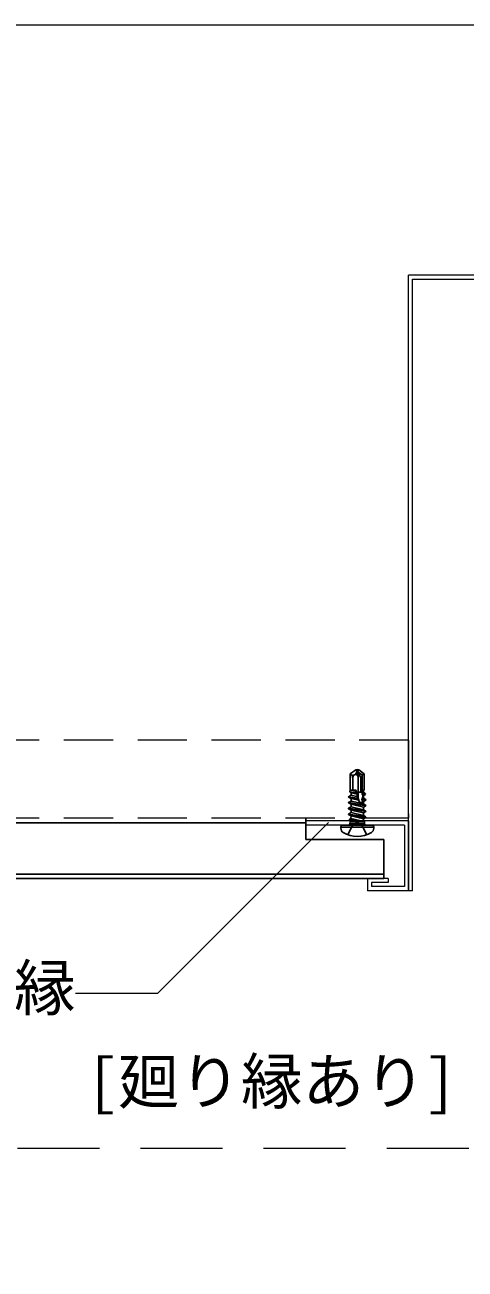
# Model space of a CAD drawing. Units: millimetres on the paper, with parts at other scales. Extents: x -195 to 195, y -140 to 138.
# Drawn here: x 23.18 to 33.91, y -30.32 to 0 of the extents above; entities that cross this region are included whole.
import ezdxf
from ezdxf.enums import TextEntityAlignment as Align

# ---------------------------------------------------------------- set-up
doc = ezdxf.new("R2010")
doc.units = ezdxf.units.MM
doc.linetypes.add('DASHED1', pattern=[1.8, 1.2, -0.6])
doc.linetypes.add('DASHED2', pattern=[3, 2, -1])
for name, color, linetype, lineweight in [('4-3_クロスジョイナー', 2, 'Continuous', 25), ('4-4_野縁', 4, 'DASHED1', 9), ('4-6_文字・矢印', 7, 'Continuous', 18), ('4-B_補強金具・金具・その他', 3, 'Continuous', 18), ('4-C_ビス・アンカーボルト・強調図形', 2, 'Continuous', 25), ('F-3_クロスジョイナー', 3, 'Continuous', 18)]:
    doc.layers.add(name, color=color, linetype=linetype, lineweight=lineweight)
doc.styles.add('ＭＳ ゴシック', font='')
doc.styles.get('ＭＳ ゴシック').set_extended_font_data('MS Gothic')

msp = doc.modelspace()

# ---------------------------------------------------------------- linework, layer by layer
at = {"layer": '4-3_クロスジョイナー'}
for p, q in [((30.033, -19.85), (30.033, -19.33)), ((30.033, -19.45), (10.7, -19.45)), ((31.933, -19.85), (30.033, -19.85)), ((31.933, -20.8), (31.933, -19.85)), ((31.933, -20.7), (10.7, -20.7)), ((31.933, -20.8), (10.7, -20.8))]:
    msp.add_line(p, q, dxfattribs=at)
at = {"layer": '4-4_野縁'}
for p, q in [((32.533, -17.43), (10.7, -17.43)), ((32.533, -17.43), (32.533, -19.33)), ((32.533, -19.33), (10.7, -19.33))]:
    msp.add_line(p, q, dxfattribs=at)
at = {"layer": '4-6_文字・矢印', "color": 3}
msp.add_line((30.033, -19.4), (30.033, -19.5), dxfattribs=at)
at = {"layer": '4-6_文字・矢印'}
for p, q in [((26.423, -23.596), (30.585, -19.435)), ((24.414, -23.596), (26.423, -23.596))]:
    msp.add_line(p, q, dxfattribs=at)
at = {"layer": '4-B_補強金具・金具・その他'}
for p, q in [((32.533, -21.1), (32.533, -6.1)), ((49.2, -6.1), (32.533, -6.1)), ((32.633, -21.1), (32.633, -6.2)), ((32.633, -6.2), (49.173, -6.2)), ((32.533, -19.4), (30.033, -19.4)), ((32.433, -19.5), (30.033, -19.5)), ((32.433, -19.5), (32.433, -21)), ((32.033, -20.8), (31.533, -20.8)), ((31.533, -20.8), (31.533, -21.1)), ((31.633, -20.9), (31.633, -21)), ((32.033, -20.9), (31.633, -20.9)), ((32.033, -20.8), (32.033, -20.9)), ((32.433, -21), (31.633, -21)), ((32.633, -21.1), (32.533, -21.1))]:
    msp.add_line(p, q, dxfattribs=at)
msp.add_lwpolyline([(32.533, -19.4), (32.533, -21.1), (31.533, -21.1)], dxfattribs=at)
at = {"layer": '4-C_ビス・アンカーボルト・強調図形'}
for p, q in [((31.274, -18.194), (31.283, -18.15)), ((31.292, -18.2), (31.283, -18.15)), ((31.283, -18.15), (31.319, -18.158)), ((31.319, -18.158), (31.292, -18.2)), ((31.319, -18.158), (31.453, -18.252)), ((31.113, -18.65), (31.113, -18.252)), ((31.138, -18.275), (31.113, -18.252)), ((31.173, -18.355), (31.173, -18.65)), ((31.213, -18.28), (31.219, -18.275)), ((31.288, -18.29), (31.303, -18.316)), ((31.373, -18.341), (31.292, -18.2)), ((31.292, -18.2), (31.403, -18.278)), ((31.303, -18.316), (31.303, -18.843)), ((31.373, -18.341), (31.373, -18.7)), ((31.403, -18.278), (31.453, -18.252)), ((31.403, -18.278), (31.403, -18.7)), ((31.453, -18.65), (31.453, -18.252)), ((31.101, -18.694), (31.113, -18.65)), ((31.249, -18.718), (31.101, -18.694)), ((31.101, -18.694), (31.133, -18.713)), ((31.251, -18.65), (31.113, -18.65)), ((31.133, -18.775), (31.133, -18.713)), ((31.277, -18.747), (31.133, -18.713)), ((31.133, -18.775), (31.295, -18.813)), ((31.237, -18.673), (31.14, -18.65)), ((31.203, -18.65), (31.255, -18.662)), ((31.237, -18.673), (31.255, -18.662)), ((31.237, -18.673), (31.249, -18.718)), ((31.277, -18.747), (31.249, -18.718)), ((31.251, -18.65), (31.327, -18.929)), ((31.265, -18.7), (31.422, -18.7)), ((31.402, -18.711), (31.4, -18.742)), ((31.483, -18.755), (31.4, -18.742)), ((31.418, -18.78), (31.4, -18.742)), ((31.402, -18.711), (31.422, -18.702)), ((31.476, -18.729), (31.402, -18.711)), ((31.418, -18.78), (31.414, -18.841)), ((31.433, -18.783), (31.418, -18.78)), ((31.425, -18.65), (31.422, -18.702)), ((31.422, -18.702), (31.433, -18.704)), ((31.453, -18.65), (31.425, -18.65)), ((31.433, -18.704), (31.433, -18.65)), ((31.476, -18.729), (31.433, -18.704)), ((31.483, -18.755), (31.433, -18.783)), ((31.433, -18.845), (31.433, -18.783)), ((31.483, -18.755), (31.476, -18.729)), ((31.073, -18.819), (31.073, -18.809)), ((31.286, -18.855), (31.073, -18.819)), ((31.073, -18.819), (31.133, -18.854)), ((31.073, -18.96), (31.073, -18.95)), ((31.493, -19.031), (31.073, -18.96)), ((31.073, -18.96), (31.133, -18.995)), ((31.073, -19.101), (31.073, -19.091)), ((31.493, -19.172), (31.073, -19.101)), ((31.073, -19.101), (31.133, -19.136)), ((31.133, -18.916), (31.133, -18.854)), ((31.318, -18.897), (31.133, -18.854)), ((31.133, -18.916), (31.433, -18.986)), ((31.133, -19.057), (31.133, -18.995)), ((31.433, -19.065), (31.133, -18.995)), ((31.133, -19.057), (31.433, -19.127)), ((31.283, -18.845), (31.295, -18.813)), ((31.283, -18.844), (31.286, -18.855)), ((31.318, -18.897), (31.286, -18.855)), ((31.393, -18.863), (31.414, -18.841)), ((31.493, -18.88), (31.393, -18.863)), ((31.393, -18.863), (31.393, -18.873)), ((31.493, -18.89), (31.393, -18.873)), ((31.41, -18.919), (31.393, -18.873)), ((31.41, -18.919), (31.409, -18.944)), ((31.433, -18.924), (31.41, -18.919)), ((31.414, -18.841), (31.433, -18.845)), ((31.493, -18.88), (31.433, -18.845)), ((31.493, -18.89), (31.433, -18.924)), ((31.433, -18.986), (31.433, -18.924)), ((31.493, -19.021), (31.433, -18.986)), ((31.493, -19.031), (31.433, -19.065)), ((31.433, -19.127), (31.433, -19.065)), ((31.493, -18.89), (31.493, -18.88)), ((31.493, -19.031), (31.493, -19.021)), ((31.073, -19.242), (31.073, -19.232)), ((31.484, -19.318), (31.073, -19.242)), ((31.073, -19.242), (31.133, -19.277)), ((31.102, -19.4), (31.093, -19.362)), ((31.188, -19.42), (31.102, -19.4)), ((31.102, -19.4), (31.124, -19.413)), ((31.129, -19.341), (31.133, -19.279)), ((31.129, -19.341), (31.443, -19.415)), ((31.433, -19.206), (31.133, -19.136)), ((31.133, -19.198), (31.133, -19.136)), ((31.133, -19.198), (31.433, -19.268)), ((31.438, -19.345), (31.133, -19.277)), ((31.133, -19.279), (31.133, -19.277)), ((31.493, -19.162), (31.433, -19.127)), ((31.493, -19.172), (31.433, -19.206)), ((31.433, -19.268), (31.433, -19.206)), ((31.488, -19.3), (31.433, -19.268)), ((31.484, -19.318), (31.438, -19.345)), ((31.443, -19.415), (31.438, -19.345)), ((31.484, -19.318), (31.488, -19.3)), ((31.493, -19.172), (31.493, -19.162)), ((30.883, -19.55), (31.683, -19.55)), ((30.883, -19.55), (30.883, -19.58)), ((30.933, -19.5), (31.633, -19.5)), ((31.053, -19.738), (31.169, -19.506)), ((31.073, -19.5), (31.105, -19.468)), ((31.106, -19.42), (31.105, -19.468)), ((31.462, -19.468), (31.105, -19.468)), ((31.123, -19.42), (31.124, -19.413)), ((31.154, -19.42), (31.124, -19.413)), ((31.283, -19.445), (31.169, -19.506)), ((31.283, -19.445), (31.398, -19.506)), ((31.513, -19.738), (31.398, -19.506)), ((31.493, -19.5), (31.462, -19.468)), ((31.683, -19.55), (31.683, -19.58))]:
    msp.add_line(p, q, dxfattribs=at)
for points in [[(31.113, -18.252), (31.247, -18.158), (31.283, -18.15)], [(31.283, -18.845), (31.073, -18.809), (31.133, -18.775)], [(31.493, -19.021), (31.073, -18.95), (31.133, -18.916)], [(31.493, -19.162), (31.073, -19.091), (31.133, -19.057)], [(31.488, -19.3), (31.073, -19.232), (31.133, -19.198)], [(31.435, -19.42), (31.093, -19.362), (31.129, -19.341)], [(31.106, -19.42), (31.46, -19.42), (31.462, -19.468)]]:
    msp.add_lwpolyline(points, dxfattribs=at)
for centre, radius, start, end in [((31.063, -18.355), 0.11, 0, 47.1543), ((31.179, -18.231), 0.0594, 227.1543, 305), ((31.265, -18.355), 0.0921, 125, 180), ((31.142, -18.165), 0.134, 305, 347.5), ((31.247, -18.314), 0.0479, 30, 125), ((31.405, -18.223), 0.134, 167.5, 210), ((31.378, -18.875), 0.075, 226.4554, 293.9207), ((30.933, -19.55), 0.05, 90, 180), ((31.003, -19.58), 0.12, 180, 238.1092), ((31.283, -19.13), 0.65, 238.1092, 301.8908), ((31.563, -19.58), 0.12, 301.8908, 0), ((31.633, -19.55), 0.05, 0, 90)]:
    msp.add_arc(centre, radius, start, end, dxfattribs=at)
at = {"layer": 'F-3_クロスジョイナー'}
msp.add_line((2, 0), (191, 0), dxfattribs=at)
at = {"layer": 'F-3_クロスジョイナー', "linetype": 'DASHED2'}
msp.add_line((2, -27.375), (191, -27.375), dxfattribs=at)
at = {"layer": 'F-3_クロスジョイナー'}
msp.add_lwpolyline([(2, 0), (191, 0), (191, -54.75)], dxfattribs=at)

# ---------------------------------------------------------------- texts
at = {"layer": '4-6_文字・矢印', "style": 'ＭＳ ゴシック'}
for s, p in [('廻り縁', (19.914, -24.346)), ('[廻り縁あり]', (24.7, -26.625))]:
    msp.add_text(s, height=1.1, dxfattribs=at).set_placement(p, align=Align.BOTTOM_LEFT)

doc.saveas('drawing.dxf')
